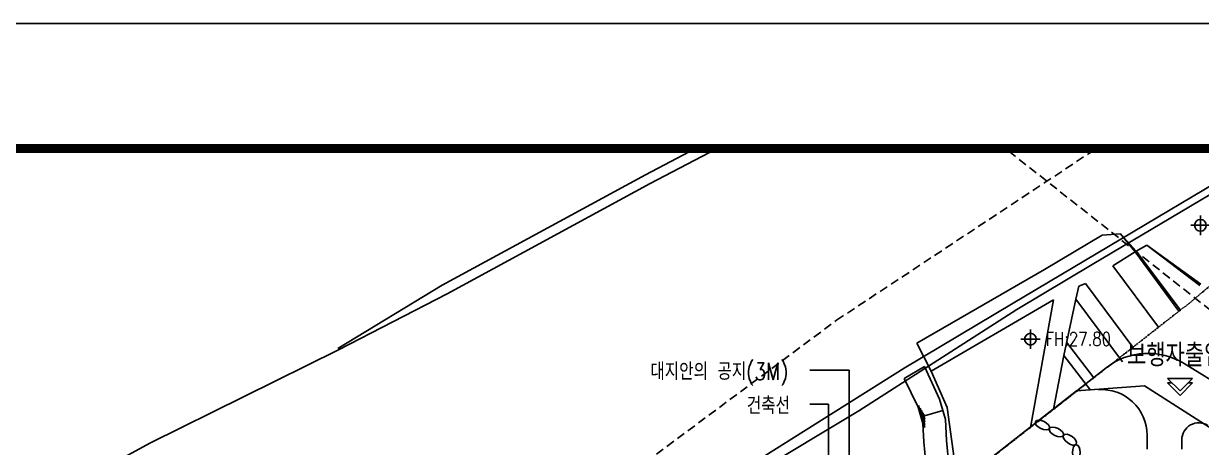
# Model space of a CAD drawing. Header units: millimetres. Extents: x 1145859089 to 1147511753, y -1047484727 to -1047247487.
# Drawn here: x 1147202173 to 1147305703, y -1047284779 to -1047247487 of the extents above; entities that cross this region are included whole.
import ezdxf
from ezdxf.enums import TextEntityAlignment as Align
from ezdxf.xclip import XClip

# ---------------------------------------------------------------- set-up
doc = ezdxf.new("R2010")
doc.units = ezdxf.units.MM
doc.header["$LTSCALE"] = 100
doc.header["$MEASUREMENT"] = 0
doc.header["$XCLIPFRAME"] = 2
doc.linetypes.add('단지배치도$0$HID', pattern=[2.3, 1.5, -0.8])
doc.linetypes.add('단지배치도$0$PHANTOM', pattern=[2.5, 1.25, -0.25, 0.25, -0.25, 0.25, -0.25])
doc.layers.get('0').update_dxf_attribs({"linetype": 'CONTINUOUS'})
doc.layers.get('Defpoints').update_dxf_attribs({"linetype": 'CONTINUOUS'})
for name, color, linetype in [('SHEET', 7, 'CONTINUOUS'), ('SHEET$0$BDR', 4, 'CONTINUOUS'), ('SHEET$0$sheet', 3, 'CONTINUOUS'), ('XREF', 135, 'CONTINUOUS'), ('단지배치도$0$S240910', 33, 'CONTINUOUS'), ('단지배치도$0$W240910', 135, 'CONTINUOUS')]:
    doc.layers.add(name, color=color, linetype=linetype)
doc.styles.add('단지배치도$0$WS1', font='romans.shx', dxfattribs={"width": 0.8, "bigfont": 'whgtxt.shx'})

# ---------------------------------------------------------------- blocks, each defined once
blk = doc.blocks.new('SHEET$0$zw$653F')
at = {"layer": 'Defpoints', "color": 0}
blk.add_lwpolyline([(826.33, 0), (0, 0), (0, -593.1), (826.33, -593.1)], close=True, dxfattribs=at)
at = {"layer": 'SHEET$0$sheet', "const_width": 2}
blk.add_lwpolyline([(27.5, -27.5), (813.83, -27.5), (813.83, -579), (27.5, -579)], close=True, dxfattribs=at)
blk = doc.blocks.new('SHEET$0$미소건축시트')
blk.add_blockref('SHEET$0$zw$653F', (0, 593.1))
blk = doc.blocks.new('SHEET')
at = {"layer": 'SHEET$0$BDR', "xscale": 100, "yscale": 100, "zscale": 100}
blk.add_blockref('SHEET$0$미소건축시트', (1200122, -1758265), dxfattribs=at)
blk = doc.blocks.new('단지배치도$0$zw$9902')
at = {"layer": '단지배치도$0$W240910', "linetype": '단지배치도$0$HID', "ltscale": 5}
for p, q in [((13350, 97776), (51526, 123029)), ((60693, 87240), (17903, 121018)), ((-4315, 84623), (13350, 97776))]:
    blk.add_line(p, q, dxfattribs=at)
at = {"layer": '단지배치도$0$W240910'}
for p, q in [((8518, 115820), (1531, 112180)), ((1124, 112960), (-3438, 110575)), ((52042, 113080), (28869, 99285)), ((1531, 112180), (-3024, 109799)), ((-3438, 110575), (-21300, 100875)), ((-3024, 109799), (-20880, 100102)), ((35841, 102692), (46186, 108847)), ((45343, 106991), (45343, 105276)), ((46200, 106133), (44485, 106133)), ((36709, 105278), (31625, 102253)), ((38325, 105371), (36709, 105278)), ((39686, 103847), (38325, 105371)), ((38325, 105371), (39603, 103796)), ((39603, 103796), (37633, 102571)), ((43455, 98574), (39603, 103796)), ((40627, 104399), (39686, 103847)), ((39686, 103847), (43591, 98681)), ((45371, 100957), (40627, 104399)), ((40627, 104399), (45285, 100824)), ((35841, 102692), (29193, 98733)), ((37633, 102571), (41652, 97162)), ((31625, 102253), (20422, 95753)), ((-21303, 100874), (-30485, 95283)), ((34655, 100785), (34396, 99637)), ((35243, 101000), (34655, 100785)), ((35243, 101000), (39403, 95401)), ((-20880, 100102), (-30416, 95184)), ((21680, 93297), (32422, 99580)), ((30398, 88347), (32422, 99580)), ((34396, 99637), (33323, 94688)), ((34396, 99637), (38486, 94133)), ((29193, 98733), (15324, 89818)), ((28869, 99285), (19303, 93557)), ((30405, 96976), (30405, 95261)), ((20422, 95753), (21680, 93297)), ((31262, 96118), (29548, 96118)), ((33573, 95839), (35978, 92717)), ((-30416, 95184), (-46997, 86959)), ((32439, 89946), (33323, 94688)), ((33323, 94688), (35685, 91624)), ((-514, 81115), (19301, 93556)), ((14476, 93396), (11005, 93396)), ((14476, 70024), (14476, 93396)), ((19301, 93556), (19301, 93556)), ((19305, 92659), (21076, 93714)), ((21076, 93714), (22416, 90841)), ((23095, 90095), (21680, 93297)), ((37044, 93593), (34465, 91574)), ((57685, 85441), (43900, 93971)), ((19305, 92659), (20537, 90139)), ((42450, 92667), (43553, 91564)), ((42450, 92667), (44657, 92667)), ((42450, 92276), (42842, 92276)), ((42450, 92276), (43553, 91173)), ((43553, 91564), (44657, 92667)), ((43553, 91173), (44657, 92276)), ((44265, 92276), (44657, 92276)), ((34455, 91570), (21789, 81645)), ((40437, 92002), (34455, 91570)), ((57289, 81207), (40437, 92002)), ((12664, 90410), (11005, 90410)), ((12664, 72454), (12664, 90410)), ((20537, 90139), (20946, 88705)), ((21116, 88348), (20566, 90271)), ((22416, 90841), (22932, 89036)), ((23685, 85617), (23095, 90095)), ((-5551, 77304), (15324, 89818)), ((21112, 88596), (20695, 90058)), ((21109, 88845), (20823, 89845)), ((21106, 89094), (20952, 89632)), ((21113, 89304), (21069, 89458)), ((22702, 89841), (21091, 89381)), ((20946, 88705), (21032, 87072)), ((22932, 89036), (23027, 87213)), ((21032, 87072), (21198, 85211)), ((23027, 87213), (23190, 85389)), ((40650, 86454), (40650, 87681)), ((43700, 86454), (43700, 87258)), ((-109982, 52673), (-47000, 86963)), ((-47000, 86963), (-46997, 86959))]:
    blk.add_line(p, q, dxfattribs=at)
at = {"layer": '단지배치도$0$W240910', "linetype": '단지배치도$0$PHANTOM'}
for p, q in [((51551, 105339), (44010, 98976)), ((43978, 98986), (21800, 81612)), ((44010, 98975), (43978, 98986)), ((44010, 98976), (44010, 98975))]:
    blk.add_line(p, q, dxfattribs=at)
at = {"layer": '단지배치도$0$W240910'}
for centre in [(45343, 106133), (30405, 96118)]:
    blk.add_circle(centre, 514, dxfattribs=at)
for centre, radius, start, end in [((40743, 88869), 6000, 58.2505, 128.06112), ((36650, 87681), 4000, 0, 93.97948), ((45200, 87258), 1500, 58.2505, 180)]:
    blk.add_arc(centre, radius, start, end, dxfattribs=at)
at = {"layer": '단지배치도$0$W240910', "extrusion": (0, 0, -1)}
for centre, major_axis in [((31450, 88559, 0), (613, -294)), ((31450, 88559, 0), (613, -294)), ((32684, 87951, 0), (613, -294)), ((33873, 87273, 0), (556, -392)), ((34431, 86153, 0), (-12, -680))]:
    blk.add_ellipse(centre, major_axis=major_axis, ratio=0.5, dxfattribs=at)
at = {"layer": '단지배치도$0$S240910', "style": '단지배치도$0$WS1', "width": 0.8}
for s, height, p in [('FH:27.80', 1200, (31723, 95536)), ('대지안의 공지(3M)', 1500, (-3015, 92529)), ('건축선', 1500, (5463, 89529))]:
    blk.add_text(s, height=height, dxfattribs=at).set_placement(p)
blk.add_text('보행자출입구', height=2000, dxfattribs=at).set_placement((43970, 93713), align=Align.CENTER)
blk = doc.blocks.new('단지배치도')
blk.add_blockref('단지배치도$0$zw$9902', (141034, 142437))

msp = doc.modelspace()

# ---------------------------------------------------------------- block references
at = {"layer": 'SHEET', "linetype": 'Continuous', "ltscale": 2, "xscale": 4, "yscale": 4, "zscale": 4}
msp.add_blockref('SHEET', (1142380731.785877, -1040451665.300647), dxfattribs=at)
at = {"layer": 'XREF'}
ref = msp.add_blockref('단지배치도', (1147119237.834579, -1047513806.462535), dxfattribs=at)
XClip(ref).set_block_clipping_path([(72982.4064819524, 34919.7593965302), (360382.4067475507, 255319.7593436702)])

doc.saveas('drawing.dxf')
